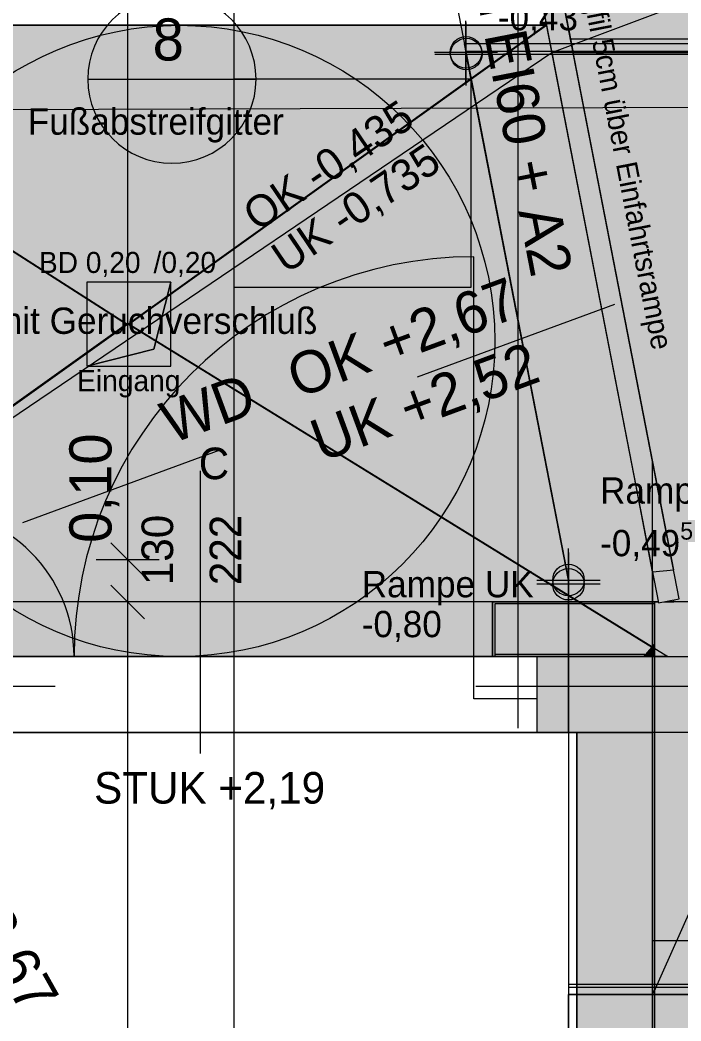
# Model space of a CAD drawing. Header units: metres. Extents: x -3.9 to 83, y -38 to 6.2.
# Drawn here: x 13.817 to 15.387, y -3.796 to -1.418 of the extents above; entities that cross this region are included whole.
import ezdxf

# ---------------------------------------------------------------- set-up
doc = ezdxf.new("R2010")
doc.units = ezdxf.units.M
doc.header["$MEASUREMENT"] = 0
doc.set_wipeout_variables(frame=1)
for name, pattern in [('Achse', [0.004, 0.002, -0.001, 0, -0.001]), ('Punkt 1_1', [0.075, 0.025, -0.05]), ('Schnittlinie', [0.006, 0.003, -0.0015, 0, -0.0015]), ('Untersicht', [0.001, 0.0005, -0.0005]), ('Wipeout_Contour', [1, 0, -1])]:
    doc.linetypes.add(name, pattern=pattern)
for name, color, linetype in [('0._EG PP_2_000 Achsraster', 7, 'Continuous'), ('0._EG PP_2_110 Wand Aussen', 7, 'Continuous'), ('0._EG PP_2_140 Geländer transparent', 7, 'Continuous'), ('0._EG PP_2_210 Decke', 7, 'Continuous'), ('0._EG PP_2_220 Bodenaufbau', 7, 'Continuous'), ('0._EG PP_2_221 Bodenaufbau - Terrassenbelag', 7, 'Continuous'), ('0._EG PP_2_230 Decke abgehaengt', 7, 'Continuous'), ('0._EG PP_2_240 Unterdämmung', 7, 'Continuous'), ('0._EG PP_2_270 Deckendurchbruchsymbol', 7, 'Continuous'), ('0._EG PP_2_420 Rampe', 7, 'Continuous'), ('0._EG PP_2_851 Marker Schnitt', 7, 'Continuous'), ('0._EG PP_2_860 Marker Änderung bis 26mmtt', 7, 'Continuous'), ('0._EG PP_2_870 Dokumentation allgemein', 7, 'Continuous'), ('0._EG PP_2_950 Polierplan Bemaßung', 7, 'Continuous'), ('0._EG PP_2_955 Polierplan Beschriftung', 7, 'Continuous')]:
    doc.layers.add(name, color=color, linetype=linetype)
doc.styles.add('ERSTELLTER_STIL_2', font='')
doc.styles.get('ERSTELLTER_STIL_2').set_extended_font_data('Eurostile')
doc.linetypes.add('Wolke', pattern='A,0,[2,415_260415_PP_VA_1_3 0 EG1.Shx,S=0.00023923,R=0,X=-3.85971e-06,Y=0.000734738],-0.03,0', length=0.03)

msp = doc.modelspace()

# ---------------------------------------------------------------- hatches: boundary and pattern name
at = {"layer": '0._EG PP_2_110 Wand Aussen', "linetype": 'Continuous', "lineweight": 13, "true_color": 0xff6400}
for points in [[(15.325, -2.805), (15.405, -2.805), (15.405, -2.8), (15.325, -2.8)], [(15.325, -2.8976), (15.405, -2.8057), (15.405, -2.805), (15.325, -2.805)], [(15.325, -2.925), (15.325, -2.8976), (15.32, -2.9033), (15.32, -2.925)], [(15.32, -2.925), (15.32, -2.9033), (15.3011, -2.925)]]:
    msp.add_hatch(color=30, dxfattribs=at).paths.add_polyline_path(points)
at = {"layer": '0._EG PP_2_110 Wand Aussen', "linetype": 'Continuous', "lineweight": 0, "true_color": 0x373737}
for points in [[(14.945, -2.925), (14.945, -2.93), (15.045, -2.93), (15.2968, -2.93), (15.3011, -2.925)], [(15.3011, -2.925), (15.2968, -2.93), (15.32, -2.93), (15.32, -2.925)], [(15.32, -2.925), (15.32, -2.93), (15.325, -2.93), (15.325, -2.925)]]:
    msp.add_hatch(color=250, dxfattribs=at).paths.add_polyline_path(points)
at = {"layer": '0._EG PP_2_110 Wand Aussen', "linetype": 'Continuous', "lineweight": 13, "true_color": 0x3f7f02}
for points in [[(15.045, -2.93), (15.045, -3.03), (15.045, -3.11), (15.14, -3.11), (15.14, -2.93)], [(15.14, -3.11), (15.2968, -2.93), (15.14, -2.93)]]:
    msp.add_hatch(color=76, dxfattribs=at).paths.add_polyline_path(points)
at = {"layer": '0._EG PP_2_140 Geländer transparent', "linetype": 'Continuous', "lineweight": 13}
msp.add_hatch(color=4, dxfattribs=at).paths.add_polyline_path([(15.37, -2.8), (15.37, -2.7287), (15.32, -2.7287), (15.32, -2.8)])
at = {"layer": '0._EG PP_2_220 Bodenaufbau', "linetype": 'Continuous', "lineweight": 13, "true_color": 0xc9c9c9}
msp.add_hatch(color=9, dxfattribs=at).paths.add_polyline_path([(13.09, -2.8), (13.5496, -2.8), (13.5496, -2.93), (14.9393, -2.93), (14.9393, -2.8), (15.32, -2.8), (15.32, -2.7287), (15.0715, -1.43), (13.09, -1.43)])
at = {"layer": '0._EG PP_2_221 Bodenaufbau - Terrassenbelag', "linetype": 'Continuous', "lineweight": 0, "true_color": 0x111111}
msp.add_hatch(color=250, dxfattribs=at).paths.add_polyline_path([(12.96, -1.43), (12.96, -2.9323), (14.0698, -2.14)])
at = {"layer": '0._EG PP_2_270 Deckendurchbruchsymbol', "linetype": 'Continuous', "lineweight": 0}
msp.add_hatch(color=8, dxfattribs=at).paths.add_polyline_path([(13.975, -2.24), (14.175, -2.24), (14.175, -2.04), (14.1346, -2.1996)])

# ---------------------------------------------------------------- linework, layer by layer
at = {"layer": '0._EG PP_2_000 Achsraster', "color": 5, "linetype": 'Achse', "lineweight": 0, "ltscale": 1000}
msp.add_line((-1.5, -3), (21, -3), dxfattribs=at)
at = {"layer": '0._EG PP_2_110 Wand Aussen', "color": 7, "linetype": 'Continuous', "lineweight": 13, "ltscale": 1000}
for p, q in [((14.245, -2.489), (14.245, -3.16)), ((15.325, -2.805), (15.325, -2.8)), ((15.325, -2.8976), (15.325, -2.805)), ((15.325, -2.925), (15.325, -2.8976)), ((15.325, -2.925), (15.325, -2.8976)), ((15.3011, -2.925), (14.945, -2.925)), ((15.3011, -2.925), (15.32, -2.925)), ((15.32, -2.925), (15.325, -2.925)), ((15.32, -2.925), (15.325, -2.925)), ((15.325, -2.93), (15.325, -2.925)), ((14.945, -2.93), (14.94, -2.93)), ((14.945, -2.93), (15.045, -2.93)), ((14.945, -2.93), (15.045, -2.93)), ((14.945, -2.93), (15.045, -2.93))]:
    msp.add_line(p, q, dxfattribs=at)
at = {"layer": '0._EG PP_2_110 Wand Aussen', "color": 8, "linetype": 'Continuous', "lineweight": 13, "ltscale": 1000}
for p, q in [((14.895, -2.995), (14.895, -2.93)), ((14.895, -2.93), (15.045, -2.93)), ((15.045, -2.93), (15.045, -3.03)), ((14.895, -3.03), (14.895, -2.995)), ((15.045, -3.03), (14.895, -3.03))]:
    msp.add_line(p, q, dxfattribs=at)
at = {"layer": '0._EG PP_2_110 Wand Aussen', "color": 7, "linetype": 'Continuous', "lineweight": 18, "ltscale": 1000}
for p, q in [((15.14, -2.93), (15.045, -2.93)), ((15.045, -2.93), (15.045, -3.03)), ((15.045, -2.93), (15.045, -3.03)), ((15.045, -2.93), (15.045, -3.03)), ((15.2968, -2.93), (15.14, -2.93)), ((15.2968, -2.93), (15.14, -2.93)), ((15.2968, -2.93), (15.32, -2.93)), ((15.2968, -2.93), (15.32, -2.93)), ((15.045, -3.03), (15.045, -3.11)), ((15.045, -3.03), (15.045, -3.11))]:
    msp.add_line(p, q, dxfattribs=at)
at = {"layer": '0._EG PP_2_110 Wand Aussen', "color": 7, "linetype": 'Punkt 1_1', "lineweight": 13, "ltscale": 1000}
msp.add_line((15.045, -3.11), (13.445, -3.11), dxfattribs=at)
at = {"layer": '0._EG PP_2_110 Wand Aussen', "color": 7, "linetype": 'Continuous', "lineweight": 13, "ltscale": 1000, "flags": 128}
msp.add_lwpolyline([(15.405, -2.8), (15.325, -2.8)], dxfattribs=at)
at = {"layer": '0._EG PP_2_110 Wand Aussen', "color": 7, "linetype": 'Continuous', "lineweight": 18, "ltscale": 1000, "flags": 128}
for points in [[(15.045, -3.11), (15.14, -3.11)], [(15.14, -3.11), (15.14, -6.225)]]:
    msp.add_lwpolyline(points, dxfattribs=at)
at = {"layer": '0._EG PP_2_110 Wand Aussen', "color": 7, "linetype": 'Continuous', "lineweight": 13, "ltscale": 1000}
msp.add_arc((13.595, -2.93), 0.35, 0, 90, dxfattribs=at)
at = {"layer": '0._EG PP_2_140 Geländer transparent', "color": 7, "linetype": 'Continuous', "lineweight": 18, "ltscale": 1000, "flags": 128}
for points in [[(15.32, -2.7287), (15.32, -2.8)], [(15.3342, -2.7287), (15.37, -2.7287)], [(15.37, -2.8), (15.37, -2.7287)], [(15.32, -2.8), (15.37, -2.8)]]:
    msp.add_lwpolyline(points, dxfattribs=at)
at = {"layer": '0._EG PP_2_210 Decke', "color": 7, "linetype": 'Continuous', "lineweight": 13, "ltscale": 1000, "true_color": 0xf4f4f4, "flags": 128}
msp.add_lwpolyline([(12.76, -0.13), (8.925, -0.13), (8.925, -4.045), (10.905, -4.045), (10.905, -6.045), (15.32, -6.045), (15.32, -3.11)], dxfattribs=at)
at = {"layer": '0._EG PP_2_220 Bodenaufbau', "color": 8, "linetype": 'Continuous', "lineweight": 13, "ltscale": 1000, "flags": 128}
msp.add_lwpolyline([(13.09, -2.8), (13.5496, -2.8), (13.5496, -2.93), (14.9393, -2.93), (14.9393, -2.8), (15.32, -2.8), (15.32, -2.7287), (15.0715, -1.43), (13.09, -1.43)], close=True, dxfattribs=at)
at = {"layer": '0._EG PP_2_220 Bodenaufbau', "color": 7, "linetype": 'Continuous', "lineweight": 13, "ltscale": 1000, "true_color": 0xf4f4f4, "flags": 128}
msp.add_lwpolyline([(6.835, -8.775), (8.54, -8.775), (8.54, -7.555), (8.34, -7.555), (8.34, -7.435), (12.805, -7.435), (12.805, -8.775), (13.56, -8.775), (13.56, -14.755), (15.14, -14.755), (15.14, -3.11), (13.385, -3.11), (13.385, -6.225), (10.905, -6.225), (10.905, -6.045), (8.975, -6.045), (8.975, -6.225), (6.835, -6.225)], close=True, dxfattribs=at)
for points in [[(15.12, -3.7091), (15.12, -3.7302), (15.12, -3.731), (15.12, -3.733)], [(15.12, -4.157), (15.12, -3.733)]]:
    msp.add_lwpolyline(points, dxfattribs=at)
at = {"layer": '0._EG PP_2_221 Bodenaufbau - Terrassenbelag', "color": 7, "linetype": 'Continuous', "lineweight": 18, "ltscale": 1000, "flags": 128}
for points in [[(12.96, -1.4284), (14.0717, -2.1398)], [(12.96, -1.4295), (14.0704, -2.1399)], [(12.96, -1.4297), (14.0702, -2.1399)], [(14.0726, -2.1417), (12.96, -1.43)], [(12.96, -1.43), (14.0698, -2.14)], [(14.0702, -2.1399), (12.96, -2.9325)], [(14.0704, -2.1399), (12.96, -2.9326)], [(14.0698, -2.14), (12.96, -2.9323)], [(12.9632, -2.93), (14.0722, -2.1383)], [(12.9649, -2.93), (14.0717, -2.1398)], [(14.0698, -2.14), (14.0704, -2.1399), (14.0717, -2.1398)], [(14.075, -2.14), (14.0744, -2.1399), (14.0731, -2.1398)], [(15.32, -2.9079), (15.32, -2.909)], [(15.3558, -2.93), (12.9632, -2.93)]]:
    msp.add_lwpolyline(points, dxfattribs=at)
at = {"layer": '0._EG PP_2_230 Decke abgehaengt', "color": 8, "linetype": 'Untersicht', "lineweight": 13, "ltscale": 1000, "flags": 128}
msp.add_lwpolyline([(13.385, -5.475), (13.635, -5.475), (13.635, -6.125), (15.14, -6.125), (15.14, -3.11), (13.385, -3.11)], close=True, dxfattribs=at)
at = {"layer": '0._EG PP_2_240 Unterdämmung', "color": 30, "linetype": 'Untersicht', "lineweight": 13, "ltscale": 1000, "true_color": 0xff6400, "flags": 128}
msp.add_lwpolyline([(12.96, -2.93), (18.6653, -2.93), (18.6723, -0.81)], dxfattribs=at)
at = {"layer": '0._EG PP_2_270 Deckendurchbruchsymbol', "color": 7, "linetype": 'Continuous', "lineweight": 13, "ltscale": 1000, "flags": 128}
for points in [[(14.1346, -2.1996), (14.175, -2.04), (13.975, -2.04), (13.975, -2.24)], [(13.975, -2.24), (14.175, -2.24), (14.175, -2.04), (14.1346, -2.1996)]]:
    msp.add_lwpolyline(points, close=True, dxfattribs=at)
at = {"layer": '0._EG PP_2_420 Rampe', "color": 7, "linetype": 'Continuous', "lineweight": 18, "ltscale": 1000, "flags": 128}
for points in [[(15.32, -2.93), (12.96, -2.93)], [(15.12, -3.11), (15.12, -3.7322)]]:
    msp.add_lwpolyline(points, dxfattribs=at)
at = {"layer": '0._EG PP_2_420 Rampe', "color": 7, "linetype": 'Continuous', "lineweight": 13, "ltscale": 1000, "true_color": 0xf4f4f4, "flags": 128}
for points in [[(15.12, -3.7163), (15.12, -3.733)], [(15.12, -4.157), (15.12, -3.733)]]:
    msp.add_lwpolyline(points, dxfattribs=at)
at = {"layer": '0._EG PP_2_851 Marker Schnitt', "color": 7, "linetype": 'Schnittlinie', "lineweight": 13, "ltscale": 1000}
msp.add_line((14.325, 4.805), (14.325, -35.645), dxfattribs=at)
at = {"layer": '0._EG PP_2_860 Marker Änderung bis 26mmtt', "color": 7, "linetype": 'Continuous', "lineweight": 13, "ltscale": 1000}
for p in [(13.9776, -1.5579), (14.325, -1.5579)]:
    msp.add_line(p, (14.3776, -1.5579), dxfattribs=at)
at = {"layer": '0._EG PP_2_860 Marker Änderung bis 26mmtt', "color": 200, "linetype": 'Wolke', "lineweight": 13, "ltscale": 1000, "true_color": 0xd600ff}
msp.add_line((14.325, -1.5579), (14.325, -2.0523), dxfattribs=at)
at = {"layer": '0._EG PP_2_860 Marker Änderung bis 26mmtt', "color": 7, "linetype": 'Continuous', "lineweight": 13, "ltscale": 1000}
for start, end in [(0, 180), (180, 0)]:
    msp.add_arc((14.1776, -1.5579), 0.2, start, end, dxfattribs=at)
at = {"layer": '0._EG PP_2_950 Polierplan Bemaßung', "color": 6, "linetype": 'Continuous', "lineweight": 13, "ltscale": 1000, "true_color": 0xfb02fe}
for p, q in [((14.0725, -2.7), (14.0725, -0.85)), ((14.0325, -2.66), (14.1125, -2.74)), ((14.1475, -2.7), (13.9975, -2.7)), ((14.0725, -2.8), (14.0725, -2.7)), ((14.0325, -2.76), (14.1125, -2.84)), ((14.1475, -2.8), (13.9975, -2.8)), ((14.0725, -5.475), (14.0725, -2.8))]:
    msp.add_line(p, q, dxfattribs=at)

# ---------------------------------------------------------------- texts
at = {"layer": '0._EG PP_2_110 Wand Aussen', "color": 7, "linetype": 'Continuous', "lineweight": 13, "char_height": 0.075, "attachment_point": 9, "style": 'ERSTELLTER_STIL_2'}
for s, insert in [('\\A1;{\\pqr;\\pt0;\\fEurostile|b0|i0|c0|p0;\\W1.000000;C}', (14.3137, -2.5095)), ('\\A1;{\\pqr;\\pt0;\\fEurostile|b0|i0|c0|p0;\\W1.000000;STUK +2,19}', (14.5417, -3.2932))]:
    msp.add_mtext(s, dxfattribs=dict(at, insert=insert))
at = {"layer": '0._EG PP_2_110 Wand Aussen', "color": 7, "linetype": 'Continuous', "lineweight": 13, "char_height": 0.075, "attachment_point": 9, "rotation": 90, "style": 'ERSTELLTER_STIL_2'}
for s, insert in [('\\A1;{\\pqr;\\pt0;\\fEurostile|b0|i0|c0|p0;\\W1.000000;130}', (14.1814, -2.593)), ('\\A1;{\\pqr;\\pt0;\\fEurostile|b0|i0|c0|p0;\\W1.000000;222}', (14.3422, -2.593))]:
    msp.add_mtext(s, dxfattribs=dict(at, insert=insert))
at = {"layer": '0._EG PP_2_270 Deckendurchbruchsymbol', "color": 1, "linetype": 'Continuous', "lineweight": 0, "char_height": 0.05, "style": 'ERSTELLTER_STIL_2'}
for s, insert, attachment_point in [('\\A1;{\\pqc;\\pt0;\\fEurostile|b0|i0|c0|p0;\\W1.000000; BD 0,20\\fEurostile|b0|i0|c0|p0;\\W1.000000;\\A1{\\H.66x;\\S^  ;}\\fEurostile|b0|i0|c0|p0;\\W1.000000; /0,20\\fEurostile|b0|i0|c0|p0;\\W1.000000;\\A1{\\H.66x;\\S^  ;}\\fEurostile|b0|i0|c0|p0;\\W1.000000;\\fEurostile|b0|i0|c0|p0;\\W1.000000;\\A1{\\H.66x;\\S^  ;}}', (14.075, -2.0331), 8), ('\\A1;{\\pqc;\\pt0;\\fEurostile|b0|i0|c0|p0;\\W1.000000;Eingang}', (14.075, -2.2494), 2)]:
    msp.add_mtext(s, dxfattribs=dict(at, insert=insert, attachment_point=attachment_point))
at = {"layer": '0._EG PP_2_860 Marker Änderung bis 26mmtt', "color": 7, "linetype": 'Continuous', "lineweight": 13, "insert": (14.1316, -1.5152), "char_height": 0.1, "attachment_point": 7, "style": 'ERSTELLTER_STIL_2'}
msp.add_mtext('\\A1;{\\pql;\\fEurostile|b0|i0|c0|p0;\\W1.000000;8}', dxfattribs=at)
at = {"layer": '0._EG PP_2_950 Polierplan Bemaßung', "color": 30, "linetype": 'Continuous', "lineweight": 13, "true_color": 0xff6400, "insert": (14.1976, -2.4838), "char_height": 0.1, "attachment_point": 4, "rotation": 20.2343, "style": 'ERSTELLTER_STIL_2'}
msp.add_mtext('\\A1;{\\pql;\\fEurostile|b0|i0|c0|p0;\\W1.000000;\\fEurostile|b0|i0|c0|p0;\\W1.000000;\\fEurostile|b0|i0|c0|p0;\\W1.000000;WD\\fEurostile|b0|i0|c0|p0;\\W1.000000;\\A1{\\H.66x;\\S^  ;}\\fEurostile|b0|i0|c0|p0;\\W1.000000;\\fEurostile|b0|i0|c0|p0;\\W1.000000;\\P\\pql;\\fEurostile|b0|i0|c0|p0;\\W1.000000;\\fEurostile|b0|i0|c0|p0;\\W1.000000;\\fEurostile|b0|i0|c0|p0;\\W1.000000;\\fEurostile|b0|i0|c0|p0;\\W1.000000;\\A1{\\H.66x;\\S^  ;}\\fEurostile|b0|i0|c0|p0;\\W1.000000;\\fEurostile|b0|i0|c0|p0;\\W1.000000;}', dxfattribs=at)
at = {"layer": '0._EG PP_2_950 Polierplan Bemaßung', "color": 6, "linetype": 'Continuous', "lineweight": 13, "true_color": 0xfb02fe, "insert": (14.0525, -2.66), "char_height": 0.1, "width": 0.306373, "attachment_point": 7, "rotation": 90, "style": 'ERSTELLTER_STIL_2'}
msp.add_mtext('\\A1;{\\pql;\\fEurostile|b0|i0|c0|p0;\\W1.000000;0,10}', dxfattribs=at)
at = {"layer": '0._EG PP_2_950 Polierplan Bemaßung', "color": 76, "linetype": 'Continuous', "lineweight": 13, "true_color": 0x3f7f02, "insert": (14.6286, -2.8955), "char_height": 0.0625, "width": 0.210938, "attachment_point": 7, "style": 'ERSTELLTER_STIL_2'}
msp.add_mtext('\\A1;{\\pql;\\fEurostile|b0|i0|c0|p0;\\W1.000000;-0,80}', dxfattribs=at)
at = {"layer": '0._EG PP_2_950 Polierplan Bemaßung', "color": 30, "linetype": 'Continuous', "lineweight": 13, "true_color": 0xff6400, "insert": (13.5066, -3.3144), "char_height": 0.1, "attachment_point": 4, "rotation": 299.397, "line_spacing_factor": 0.968161, "style": 'ERSTELLTER_STIL_2'}
msp.add_mtext('\\A1;{\\pql;\\fEurostile|b0|i0|c0|p0;\\W1.000000;OK \\fEurostile|b0|i0|c0|p0;\\W1.000000;+\\fEurostile|b0|i0|c0|p0;\\W1.000000;2,67\\fEurostile|b0|i0|c0|p0;\\W1.000000;\\A1{\\H.66x;\\S^  ;}\\fEurostile|b0|i0|c0|p0;\\W1.000000;\\fEurostile|b0|i0|c0|p0;\\W1.000000;\\P\\pql;\\fEurostile|b0|i0|c0|p0;\\W1.000000;UK \\fEurostile|b0|i0|c0|p0;\\W1.000000;+\\fEurostile|b0|i0|c0|p0;\\W1.000000;2,57\\fEurostile|b0|i0|c0|p0;\\W1.000000;\\A1{\\H.66x;\\S^  ;}\\fEurostile|b0|i0|c0|p0;\\W1.000000;\\fEurostile|b0|i0|c0|p0;\\W1.000000;}', dxfattribs=at)
at = {"layer": '0._EG PP_2_955 Polierplan Beschriftung', "color": 253, "linetype": 'Continuous', "lineweight": 13, "true_color": 0xaaaaaa, "insert": (13.8349, -1.6275), "char_height": 0.0625, "attachment_point": 1, "style": 'ERSTELLTER_STIL_2'}
msp.add_mtext('\\A1;{\\pql;\\fEurostile|b0|i0|c0|p0;\\W1.000000;Fußabstreifgitter}', dxfattribs=at)
at = {"layer": '0._EG PP_2_955 Polierplan Beschriftung', "color": 7, "linetype": 'Continuous', "lineweight": 13, "insert": (13.4921, -2.1641), "char_height": 0.0625, "attachment_point": 7, "style": 'ERSTELLTER_STIL_2'}
msp.add_mtext('\\A1;{\\pql;\\fEurostile|b0|i0|c0|p0;\\W1.000000;Ablauf mit Geruchverschluß}', dxfattribs=at)

# ---------------------------------------------------------------- next in the draw order: wipeouts: each hides what was drawn before it
at = {"color": 254, "linetype": 'Wipeout_Contour', "lineweight": 0, "ltscale": 71.291661}
msp.add_wipeout([(15.32, -3.11), (15.32, -12.685), (15.325, -12.685), (15.325, -3.11)], dxfattribs=at).dxf.layer = '0._EG PP_2_110 Wand Aussen'

# ---------------------------------------------------------------- next in the draw order: wipeouts: each hides what was drawn before it
at = {"color": 254, "linetype": 'Wipeout_Contour', "lineweight": 0, "ltscale": 71.441081}
msp.add_wipeout([(15.405, -12.685), (15.405, -3.11), (15.325, -3.11), (15.325, -12.685)], dxfattribs=at).dxf.layer = '0._EG PP_2_110 Wand Aussen'

# ---------------------------------------------------------------- next in the draw order: hatches: boundary and pattern name
at = {"layer": '0._EG PP_2_110 Wand Aussen', "linetype": 'Continuous', "lineweight": 13, "true_color": 0xff6400}
msp.add_hatch(color=30, dxfattribs=at).paths.add_polyline_path([(15.405, -6.225), (15.405, -2.8057), (15.325, -2.8976), (15.325, -6.225)])
at = {"layer": '0._EG PP_2_110 Wand Aussen', "linetype": 'Continuous', "lineweight": 13, "true_color": 0x3f7f02}
for points in [[(15.14, -3.11), (15.32, -3.11), (15.32, -2.93), (15.2968, -2.93)], [(15.14, -3.11), (15.14, -6.225), (15.32, -6.225), (15.32, -3.11)]]:
    msp.add_hatch(color=76, dxfattribs=at).paths.add_polyline_path(points)
at = {"layer": '0._EG PP_2_110 Wand Aussen', "linetype": 'Continuous', "lineweight": 0, "true_color": 0x373737}
msp.add_hatch(color=250, dxfattribs=at).paths.add_polyline_path([(15.32, -2.93), (15.32, -6.225), (15.325, -6.225), (15.325, -2.93)])

# ---------------------------------------------------------------- next in the draw order: linework, layer by layer
at = {"layer": '0._EG PP_2_110 Wand Aussen', "color": 7, "linetype": 'Continuous', "lineweight": 18, "ltscale": 1000}
for p, q in [((15.32, -3.11), (15.32, -2.93)), ((15.32, -6.225), (15.32, -3.11))]:
    msp.add_line(p, q, dxfattribs=at)
at = {"layer": '0._EG PP_2_110 Wand Aussen', "color": 7, "linetype": 'Continuous', "lineweight": 13, "ltscale": 1000}
msp.add_line((15.325, -6.225), (15.325, -2.93), dxfattribs=at)
at = {"layer": '0._EG PP_2_110 Wand Aussen', "color": 7, "linetype": 'Continuous', "lineweight": 18, "ltscale": 1000, "flags": 128}
for points in [[(15.325, -3.11), (15.32, -3.11)], [(15.32, -3.11), (15.32, -3.605)], [(15.405, -3.11), (15.325, -3.11)], [(15.32, -3.605), (15.32, -4.505)]]:
    msp.add_lwpolyline(points, dxfattribs=at)
at = {"layer": '0._EG PP_2_110 Wand Aussen', "color": 16, "linetype": 'Untersicht', "lineweight": 13, "ltscale": 1000, "true_color": 0x7e0000, "flags": 128}
msp.add_lwpolyline([(15.41, -3.605), (15.405, -3.605), (15.325, -3.605), (15.32, -3.605)], dxfattribs=at)
at = {"layer": '0._EG PP_2_210 Decke', "color": 7, "linetype": 'Continuous', "lineweight": 13, "ltscale": 1000, "true_color": 0xf4f4f4, "flags": 128}
msp.add_lwpolyline([(15.32, -3.11), (15.32, -2.93), (12.96, -2.93), (12.96, -0.13), (12.76, -0.13)], dxfattribs=at)
at = {"layer": '0._EG PP_2_210 Decke', "color": 7, "linetype": 'Continuous', "lineweight": 18, "ltscale": 1000, "flags": 128}
msp.add_lwpolyline([(12.76, -3.11), (15.32, -3.11)], dxfattribs=at)
at = {"layer": '0._EG PP_2_220 Bodenaufbau', "color": 7, "linetype": 'Continuous', "lineweight": 13, "ltscale": 1000, "true_color": 0xf4f4f4, "flags": 128}
for points in [[(18.8361, -3.7091), (15.12, -3.7091)], [(15.12, -3.733), (18.8361, -3.733)]]:
    msp.add_lwpolyline(points, dxfattribs=at)
at = {"layer": '0._EG PP_2_220 Bodenaufbau', "color": 7, "linetype": 'Continuous', "lineweight": 18, "ltscale": 1000, "flags": 128}
msp.add_lwpolyline([(18.5426, -3.733), (15.32, -3.733)], dxfattribs=at)
at = {"layer": '0._EG PP_2_240 Unterdämmung', "color": 30, "linetype": 'Untersicht', "lineweight": 13, "ltscale": 1000, "true_color": 0xff6400, "flags": 128}
msp.add_lwpolyline([(15.32, -2.93), (15.32, -12.685), (18.5127, -12.685), (18.5453, -2.93)], close=True, dxfattribs=at)
at = {"layer": '0._EG PP_2_420 Rampe', "color": 7, "linetype": 'Continuous', "lineweight": 18, "ltscale": 1000, "flags": 128}
for points in [[(15.32, -3.11), (15.12, -3.11)], [(15.32, -3.733), (15.32, -3.11)], [(18.8426, -3.7163), (18.8361, -3.7163), (15.12, -3.7163)], [(15.12, -3.7322), (15.32, -3.7322)], [(18.8426, -3.733), (15.32, -3.733)]]:
    msp.add_lwpolyline(points, dxfattribs=at)
at = {"layer": '0._EG PP_2_420 Rampe', "color": 7, "linetype": 'Continuous', "lineweight": 13, "ltscale": 1000, "true_color": 0xf4f4f4, "flags": 128}
for points in [[(18.8361, -3.7163), (15.12, -3.7163)], [(15.12, -3.733), (18.8361, -3.733)]]:
    msp.add_lwpolyline(points, dxfattribs=at)

# ---------------------------------------------------------------- next in the draw order: wipeouts: each hides what was drawn before it
at = {"color": 254, "linetype": 'Wipeout_Contour', "lineweight": 0, "ltscale": 106.667172}
msp.add_wipeout([(14.7897, 0), (14.815, -0.13), (14.8651, -0.38), (14.8636, -0.38), (15.3342, -2.802), (15.3833, -2.7924), (14.8388, 0.0095)], dxfattribs=at).dxf.layer = '0._EG PP_2_140 Geländer transparent'

# ---------------------------------------------------------------- next in the draw order: hatches: boundary and pattern name
at = {"layer": '0._EG PP_2_110 Wand Aussen', "linetype": 'Continuous', "lineweight": 13, "true_color": 0xff6400}
msp.add_hatch(color=30, dxfattribs=at).paths.add_polyline_path([(15.325, -2.805), (14.945, -2.805), (14.945, -2.925), (15.3011, -2.925), (15.325, -2.8976)])
at = {"layer": '0._EG PP_2_140 Geländer transparent', "linetype": 'Continuous', "lineweight": 13}
msp.add_hatch(color=4, dxfattribs=at).paths.add_polyline_path([(15.37, -2.7239), (14.9146, -0.3804), (14.8655, -0.3899), (15.32, -2.7287)])
at = {"layer": '0._EG PP_2_220 Bodenaufbau', "linetype": 'Continuous', "lineweight": 0, "true_color": 0x111111}
for points in [[(18.559, -1.3916), (14.8492, -0.0413), (15.1324, -1.4985), (18.5586, -1.4985)], [(18.5555, -2.439), (18.5586, -1.4985), (15.1319, -1.4985), (15.32, -2.4666), (15.32, -3.733), (18.5426, -3.733), (18.5469, -2.439)]]:
    msp.add_hatch(color=250, dxfattribs=at).paths.add_polyline_path(points)
at = {"layer": '0._EG PP_2_221 Bodenaufbau - Terrassenbelag', "linetype": 'Continuous', "lineweight": 0, "true_color": 0x111111}
for points in [[(14.0726, -2.1417), (15.0676, -1.43), (12.96, -1.43)], [(15.32, -2.9079), (15.32, -2.7287), (15.0676, -1.43), (14.075, -2.14)], [(12.9632, -2.93), (15.3558, -2.93), (14.0722, -2.1383)]]:
    msp.add_hatch(color=250, dxfattribs=at).paths.add_polyline_path(points)

# ---------------------------------------------------------------- next in the draw order: linework, layer by layer
at = {"layer": '0._EG PP_2_000 Achsraster', "color": 5, "linetype": 'Achse', "lineweight": 0, "ltscale": 1000}
msp.add_line((15, 3), (15, -36), dxfattribs=at)
at = {"layer": '0._EG PP_2_110 Wand Aussen', "color": 7, "linetype": 'Continuous', "lineweight": 13, "ltscale": 1000}
for p, q in [((14.895, -2.93), (14.895, -1.98)), ((14.94, -2.93), (14.94, -2.8)), ((14.945, -2.8), (14.94, -2.8)), ((14.945, -2.8), (14.94, -2.8)), ((14.94, -2.93), (14.94, -2.8)), ((15.325, -2.805), (14.945, -2.805)), ((14.945, -2.805), (14.945, -2.93)), ((15.325, -2.805), (15.325, -2.8)), ((15.325, -2.8976), (15.325, -2.805))]:
    msp.add_line(p, q, dxfattribs=at)
at = {"layer": '0._EG PP_2_110 Wand Aussen', "color": 7, "linetype": 'Punkt 1_1', "lineweight": 13, "ltscale": 1000}
msp.add_line((14.94, -2.8), (13.55, -2.8), dxfattribs=at)
at = {"layer": '0._EG PP_2_110 Wand Aussen', "color": 7, "linetype": 'Continuous', "lineweight": 13, "ltscale": 1000, "flags": 128}
msp.add_lwpolyline([(15.325, -2.8), (14.945, -2.8)], dxfattribs=at)
at = {"layer": '0._EG PP_2_110 Wand Aussen', "color": 7, "linetype": 'Continuous', "lineweight": 13, "ltscale": 1000}
msp.add_arc((14.895, -2.93), 0.95, 90, 180, dxfattribs=at)
at = {"layer": '0._EG PP_2_140 Geländer transparent', "color": 7, "linetype": 'Continuous', "lineweight": 18, "ltscale": 1000, "flags": 128}
for points in [[(15.3833, -2.7924), (14.8388, 0.0095)], [(14.8636, -0.38), (15.3342, -2.802)], [(15.37, -2.7239), (14.9146, -0.3804)], [(14.8655, -0.3899), (15.32, -2.7287)], [(15.32, -2.7287), (15.37, -2.7239)], [(15.3342, -2.802), (15.3833, -2.7924)]]:
    msp.add_lwpolyline(points, dxfattribs=at)
at = {"layer": '0._EG PP_2_220 Bodenaufbau', "color": 7, "linetype": 'Continuous', "lineweight": 18, "ltscale": 1000, "flags": 128}
for points in [[(15.1324, -1.4985), (14.8492, -0.0413)], [(15.125, -1.463), (15.1311, -1.4944), (15.1313, -1.4957), (15.1319, -1.4985)], [(18.5586, -1.463), (15.125, -1.463)], [(15.1319, -1.4985), (18.5586, -1.4985)], [(15.32, -3.733), (15.32, -2.4666), (15.1319, -1.4985)], [(18.5586, -1.4985), (15.1324, -1.4985)]]:
    msp.add_lwpolyline(points, dxfattribs=at)
at = {"layer": '0._EG PP_2_221 Bodenaufbau - Terrassenbelag', "color": 7, "linetype": 'Continuous', "lineweight": 18, "ltscale": 1000, "flags": 128}
for points in [[(14.7899, -0.001), (15.0676, -1.43)], [(12.96, -1.43), (15.0676, -1.43)], [(15.0676, -1.43), (13.6342, -1.43)], [(15.0676, -1.43), (14.0726, -2.1417)], [(14.0744, -2.1399), (15.0675, -1.4295)], [(14.0746, -2.1399), (15.0676, -1.4297)], [(14.075, -2.14), (15.0676, -1.43)], [(14.9693, -1.4985), (15.0673, -1.4284)], [(15.0673, -1.4284), (15.0675, -1.4295)], [(15.0676, -1.43), (15.32, -2.7287), (15.32, -2.9079)], [(14.0731, -2.1398), (14.969, -1.4988)], [(14.969, -1.4988), (14.9652, -1.4988)], [(14.9655, -1.4985), (14.9693, -1.4985)], [(14.0722, -2.1383), (15.3558, -2.93)], [(15.32, -2.909), (14.0731, -2.1398)], [(15.32, -2.9082), (14.0744, -2.1399)], [(15.32, -2.9081), (14.0746, -2.1399)], [(15.32, -2.9079), (14.075, -2.14)]]:
    msp.add_lwpolyline(points, dxfattribs=at)
at = {"layer": '0._EG PP_2_420 Rampe', "color": 7, "linetype": 'Continuous', "lineweight": 13, "ltscale": 1000}
msp.add_line((15.32, -3.733), (16.93, -0.13), dxfattribs=at)
at = {"layer": '0._EG PP_2_420 Rampe', "color": 7, "linetype": 'Continuous', "lineweight": 18, "ltscale": 1000, "flags": 128}
for points in [[(14.7033, -0.6035), (14.8758, -1.4913), (15.12, -2.748), (15.12, -3.7163), (15.12, -4.1355)], [(14.8724, -1.4738), (14.8772, -1.4985)], [(18.5701, -1.4738), (14.8724, -1.4738)], [(14.8758, -1.4913), (18.57, -1.4913)], [(15.0801, -1.4944), (15.0809, -1.4985)], [(18.5701, -1.4944), (15.0801, -1.4944)], [(14.8772, -1.4985), (18.57, -1.4985)], [(15.12, -3.11), (15.12, -2.748), (14.8772, -1.4985)], [(14.8772, -1.4985), (15.0809, -1.4985)], [(14.8772, -1.4988), (15.081, -1.4988)], [(15.081, -1.4988), (15.32, -2.7287), (15.32, -2.93)]]:
    msp.add_lwpolyline(points, dxfattribs=at)
at = {"layer": '0._EG PP_2_860 Marker Änderung bis 26mmtt', "color": 200, "linetype": 'Wolke', "lineweight": 13, "ltscale": 1000, "true_color": 0xd600ff}
for p, q in [((14.8887, -1.5579), (14.325, -1.5579)), ((14.8887, -2.0523), (14.8887, -1.5579)), ((14.325, -2.0523), (14.8887, -2.0523))]:
    msp.add_line(p, q, dxfattribs=at)
at = {"layer": '0._EG PP_2_870 Dokumentation allgemein', "color": 190, "linetype": 'Continuous', "lineweight": 0, "ltscale": 1000, "true_color": 0x9900ff}
msp.add_circle((14.195, -2.18), 0.75, dxfattribs=at)
at = {"layer": '0._EG PP_2_950 Polierplan Bemaßung', "color": 76, "linetype": 'Continuous', "lineweight": 13, "ltscale": 1000, "true_color": 0x3f7f02}
for p, q in [((15.0801, -1.4944), (18.8546, -0.08)), ((14.8764, -1.5694), (14.8764, -1.4194)), ((14.8772, -1.5735), (14.8772, -1.4235)), ((12.96, -2.93), (15.0801, -1.4944)), ((14.9514, -1.4944), (14.8014, -1.4944)), ((14.8022, -1.4985), (14.9522, -1.4985)), ((15.12, -2.823), (15.12, -2.673)), ((15.12, -2.683), (15.12, -2.833)), ((15.045, -2.748), (15.195, -2.748)), ((15.195, -2.758), (15.045, -2.758))]:
    msp.add_line(p, q, dxfattribs=at)
at = {"layer": '0._EG PP_2_950 Polierplan Bemaßung', "color": 30, "linetype": 'Untersicht', "lineweight": 13, "ltscale": 1000, "true_color": 0xff6400}
msp.add_line((18.9827, -0.71), (12.96, -2.93), dxfattribs=at)
at = {"layer": '0._EG PP_2_950 Polierplan Bemaßung', "color": 6, "linetype": 'Continuous', "lineweight": 13, "ltscale": 1000, "true_color": 0xfb02fe}
msp.add_line((12.9571, -1.6334), (21.3851, -1.6025), dxfattribs=at)
at = {"layer": '0._EG PP_2_950 Polierplan Bemaßung', "color": 76, "linetype": 'Continuous', "lineweight": 13, "ltscale": 1000, "true_color": 0x3f7f02}
for centre in [(14.8764, -1.4944), (14.8772, -1.4985), (15.12, -2.748), (15.12, -2.758)]:
    msp.add_circle(centre, 0.0375, dxfattribs=at)

# ---------------------------------------------------------------- next in the draw order: texts
at = {"layer": '0._EG PP_2_950 Polierplan Bemaßung', "color": 76, "linetype": 'Continuous', "lineweight": 13, "true_color": 0x3f7f02, "char_height": 0.0625, "attachment_point": 7, "style": 'ERSTELLTER_STIL_2'}
for s, insert in [('\\A1;{\\pql;\\fEurostile|b0|i0|c0|p0;\\W1.000000;-0,43\\fEurostile|b0|i0|c0|p0;\\W1.000000;\\A1{\\H.66x;\\S5^  ;}}', (14.9522, -1.4604)), ('\\A1;{\\pql;\\fEurostile|b0|i0|c0|p0;\\W1.000000;-0,49\\fEurostile|b0|i0|c0|p0;\\W1.000000;\\A1{\\H.66x;\\S5^  ;}}', (15.195, -2.7098))]:
    msp.add_mtext(s, dxfattribs=dict(at, insert=insert))
at = {"layer": '0._EG PP_2_950 Polierplan Bemaßung', "color": 76, "linetype": 'Continuous', "lineweight": 13, "true_color": 0x3f7f02, "insert": (14.3996, -1.9501), "char_height": 0.075, "attachment_point": 4, "rotation": 34.1027, "line_spacing_factor": 0.968161, "style": 'ERSTELLTER_STIL_2'}
msp.add_mtext('\\A1;{\\pql;\\fEurostile|b0|i0|c0|p0;\\W1.000000;\\fEurostile|b0|i0|c0|p0;\\W1.000000;\\fEurostile|b0|i0|c0|p0;\\W1.000000;OK -0,435\\fEurostile|b0|i0|c0|p0;\\W1.000000;\\A1{\\H.66x;\\S^  ;}\\fEurostile|b0|i0|c0|p0;\\W1.000000;\\fEurostile|b0|i0|c0|p0;\\W1.000000;\\P\\pql;\\fEurostile|b0|i0|c0|p0;\\W1.000000;\\fEurostile|b0|i0|c0|p0;\\W1.000000;\\fEurostile|b0|i0|c0|p0;\\W1.000000;UK -0,735\\fEurostile|b0|i0|c0|p0;\\W1.000000;\\A1{\\H.66x;\\S^  ;}\\fEurostile|b0|i0|c0|p0;\\W1.000000;\\fEurostile|b0|i0|c0|p0;\\W1.000000;}', dxfattribs=at)
at = {"layer": '0._EG PP_2_950 Polierplan Bemaßung', "color": 30, "linetype": 'Continuous', "lineweight": 13, "true_color": 0xff6400, "insert": (14.4917, -2.3594), "char_height": 0.1, "attachment_point": 4, "rotation": 20.2343, "line_spacing_factor": 0.968161, "style": 'ERSTELLTER_STIL_2'}
msp.add_mtext('\\A1;{\\pql;\\fEurostile|b0|i0|c0|p0;\\W1.000000;OK \\fEurostile|b0|i0|c0|p0;\\W1.000000;+\\fEurostile|b0|i0|c0|p0;\\W1.000000;2,67\\fEurostile|b0|i0|c0|p0;\\W1.000000;\\A1{\\H.66x;\\S^  ;}\\fEurostile|b0|i0|c0|p0;\\W1.000000;\\fEurostile|b0|i0|c0|p0;\\W1.000000;\\P\\pql;\\fEurostile|b0|i0|c0|p0;\\W1.000000;UK \\fEurostile|b0|i0|c0|p0;\\W1.000000;+\\fEurostile|b0|i0|c0|p0;\\W1.000000;2,52\\fEurostile|b0|i0|c0|p0;\\W1.000000;\\A1{\\H.66x;\\S^  ;}\\fEurostile|b0|i0|c0|p0;\\W1.000000;\\fEurostile|b0|i0|c0|p0;\\W1.000000;}', dxfattribs=at)
at = {"layer": '0._EG PP_2_950 Polierplan Bemaßung', "color": 76, "linetype": 'Continuous', "lineweight": 13, "true_color": 0x3f7f02, "char_height": 0.0625, "attachment_point": 7, "style": 'ERSTELLTER_STIL_2'}
for s, insert, width in [('\\A1;{\\pql;\\fEurostile|b0|i0|c0|p0;\\W1.000000;Rampe RDOK}', (15.195, -2.5855), 0.537415), ('\\A1;{\\pql;\\fEurostile|b0|i0|c0|p0;\\W1.000000;Rampe UK}', (14.6286, -2.808), 0.416382)]:
    msp.add_mtext(s, dxfattribs=dict(at, insert=insert, width=width))
at = {"layer": '0._EG PP_2_955 Polierplan Beschriftung', "color": 7, "linetype": 'Continuous', "lineweight": 13, "rotation": 280.997, "style": 'ERSTELLTER_STIL_2'}
for s, insert, char_height, attachment_point in [('\\A1;{\\pqc;\\fEurostile|b0|i0|c0|p0;\\W1.000000;unteres Entwässerungsprofil 5cm über Einfahrtsrampe}', (15.1504, -1.4157), 0.05, 8), ('\\A1;{\\pql;\\fEurostile|b0|i0|c0|p0;\\W1.000000;Glaswand EI60 + A2}', (14.7976, -0.8322), 0.1, 7)]:
    msp.add_mtext(s, dxfattribs=dict(at, insert=insert, char_height=char_height, attachment_point=attachment_point))

doc.saveas('drawing.dxf')
